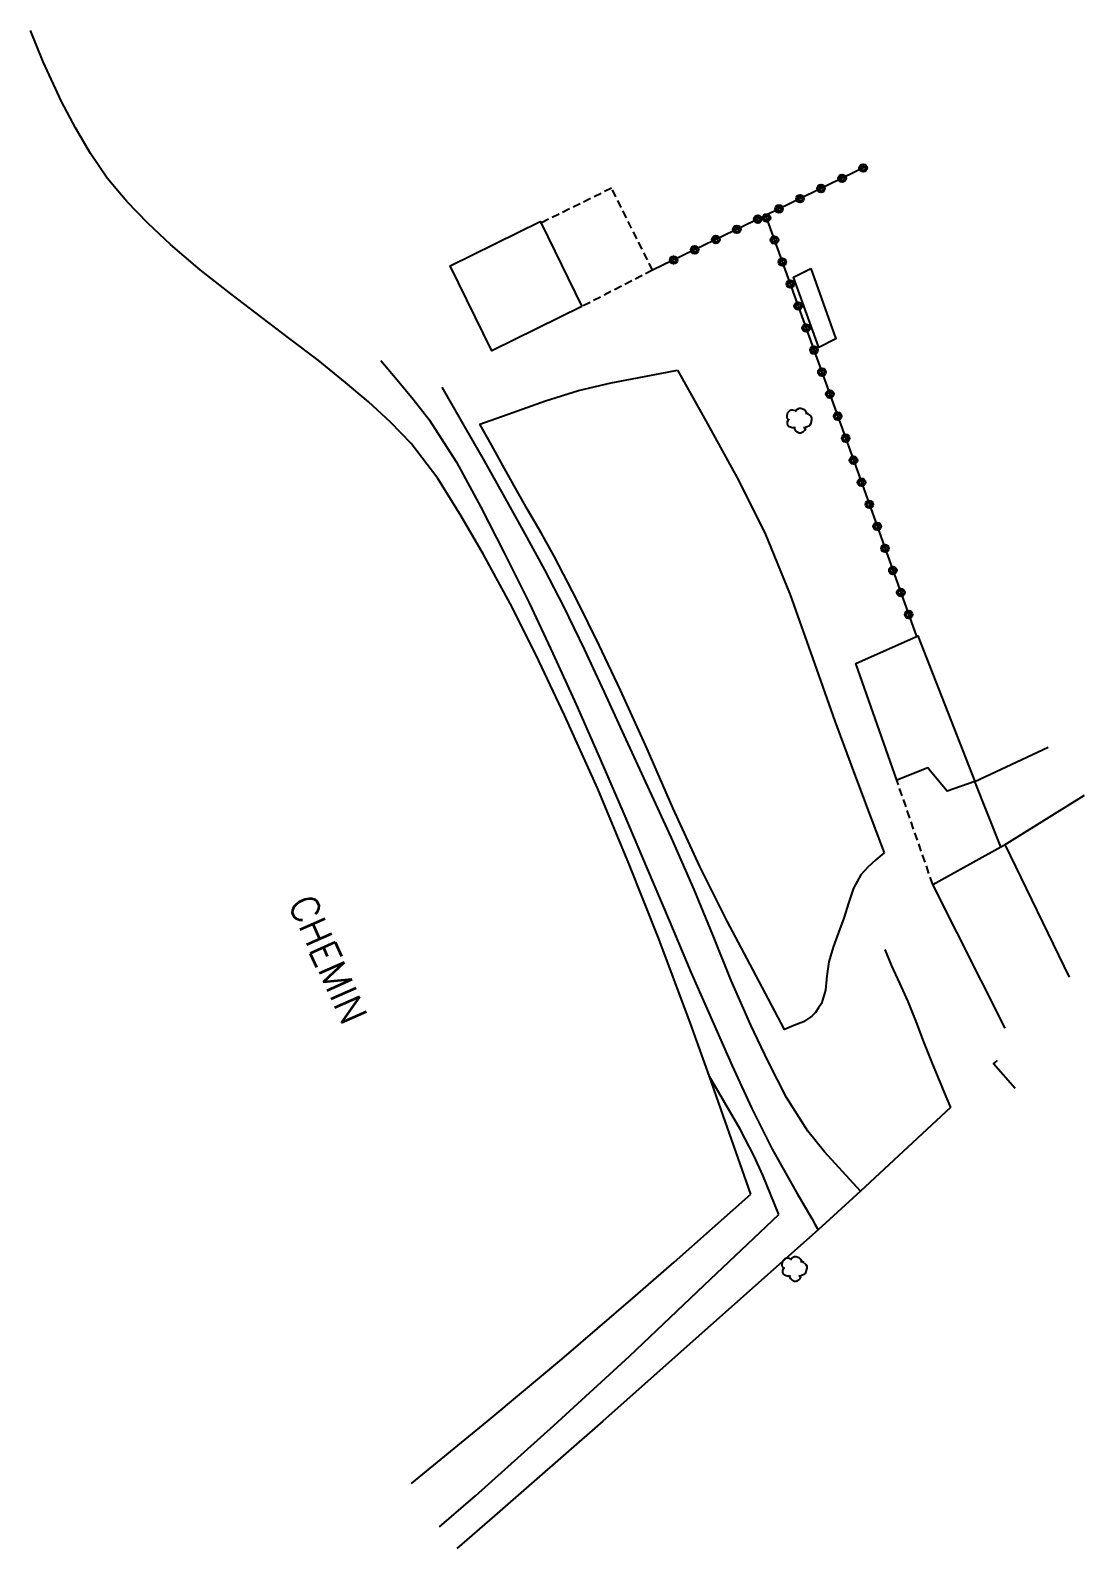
# Model space of a CAD drawing. Header units: millimetres. Extents: x 132999 to 134001, y 129000 to 130000.
# Drawn here: x 133339.8 to 133407.3, y 129003.8 to 129101.1 of the extents above; entities that cross this region are included whole.
import ezdxf

# ---------------------------------------------------------------- set-up
doc = ezdxf.new("R2010")
doc.units = ezdxf.units.MM
doc.linetypes.add('DASHED', pattern=[0.75, 0.5, -0.25])
doc.layers.get('0').update_dxf_attribs({"linetype": 'CONTINUOUS'})
for name, color, linetype in [('W0014', 7, 'CONTINUOUS'), ('W0017', 7, 'CONTINUOUS'), ('W0071', 7, 'CONTINUOUS'), ('W0101', 7, 'CONTINUOUS'), ('W0104', 1, 'CONTINUOUS'), ('W0112', 1, 'DASHED'), ('W0211', 2, 'CONTINUOUS'), ('W0300', 7, 'CONTINUOUS'), ('W0323', 7, 'CONTINUOUS'), ('W0330', 7, 'CONTINUOUS'), ('W0989', 7, 'CONTINUOUS'), ('W1102', 7, 'CONTINUOUS')]:
    doc.layers.add(name, color=color, linetype=linetype)
doc.styles.get("Standard").update_dxf_attribs({"font": 'romans.shx', "width": 0.85})

# ---------------------------------------------------------------- blocks, each defined once
blk = doc.blocks.new('T300')
for p, q in [((-0.8, 0.514), (-0.857, 0.343)), ((-0.857, 0.343), (-0.857, 0.171)), ((-0.857, 0.171), (-0.743, 0.057)), ((-0.686, 0.629), (-0.8, 0.514)), ((-0.8, -0.057), (-0.743, 0.057)), ((-0.743, 0.057), (-0.686, 0.114)), ((-0.571, 0.686), (-0.686, 0.629)), ((-0.457, 0.686), (-0.571, 0.686)), ((-0.286, 0.629), (-0.457, 0.686)), ((-0.286, 0.629), (-0.171, 0.743)), ((-0.229, 0.571), (-0.286, 0.629)), ((-0.171, 0.743), (-0.057, 0.8)), ((-0.057, 0.8), (0.057, 0.8)), ((0.057, 0.8), (0.229, 0.743)), ((0.229, 0.743), (0.343, 0.629)), ((0.343, 0.629), (0.4, 0.514)), ((0.457, 0.457), (0.343, 0.457)), ((0.4, 0.514), (0.4, 0.457)), ((0.571, 0.4), (0.457, 0.457)), ((0.571, 0.4), (0.686, 0.286)), ((0.686, 0.286), (0.743, 0.171)), ((0.743, 0.057), (0.686, -0.171)), ((0.743, 0.171), (0.743, 0.057)), ((-0.8, -0.171), (-0.8, -0.057)), ((-0.8, -0.229), (-0.8, -0.171)), ((-0.743, -0.343), (-0.8, -0.229)), ((-0.686, -0.4), (-0.743, -0.343)), ((-0.514, -0.457), (-0.686, -0.4)), ((-0.4, -0.457), (-0.514, -0.457)), ((-0.4, -0.457), (-0.343, -0.457)), ((-0.343, -0.457), (-0.343, -0.4)), ((-0.343, -0.514), (-0.343, -0.457)), ((-0.286, -0.629), (-0.343, -0.514)), ((-0.171, -0.743), (-0.286, -0.629)), ((-0.057, -0.8), (-0.171, -0.743)), ((0.057, -0.8), (-0.057, -0.8)), ((0.171, -0.743), (0.057, -0.8)), ((0.229, -0.686), (0.171, -0.743)), ((0.286, -0.457), (0.229, -0.457)), ((0.286, -0.629), (0.229, -0.686)), ((0.457, -0.4), (0.286, -0.457)), ((0.343, -0.514), (0.286, -0.629)), ((0.343, -0.514), (0.343, -0.457)), ((0.571, -0.343), (0.457, -0.4)), ((0.629, -0.286), (0.571, -0.343)), ((0.686, -0.171), (0.629, -0.286))]:
    blk.add_line(p, q)
blk = doc.blocks.new('t323o')
at = {"color": 0, "linetype": 'Continuous'}
for radius in [0.25, 0.15]:
    blk.add_circle((0, 0), radius, dxfattribs=at)

msp = doc.modelspace()

# ---------------------------------------------------------------- linework, layer by layer
at = {"layer": 'W0014'}
for points in [[(133401.718, 129035.049), (133401.718, 129035.049), (133401.718, 129035.049), (133401.718, 129035.049), (133401.718, 129035.049), (133401.504, 129034.87), (133402.882, 129033.286)], [(133398.74, 129032.048), (133392.98, 129026.689), (133390.268, 129024.213), (133383.37, 129018.084), (133376.471, 129011.955), (133369.521, 129005.886), (133367.103, 129003.78)]]:
    msp.add_lwpolyline(points, dxfattribs=at)
at = {"layer": 'W0017'}
msp.add_lwpolyline([(133394.529, 129042.186), (133394.941, 129041.169), (133395.48, 129040.013), (133395.998, 129038.848), (133396.519, 129037.562), (133397.014, 129036.265), (133397.52, 129034.972), (133397.923, 129033.996), (133398.331, 129033.022), (133398.74, 129032.048)], dxfattribs=at)
at = {"layer": 'W0071'}
for points in [[(133362.238, 129079.93), (133363.277, 129078.684), (133364.316, 129077.437), (133365.305, 129076.157), (133367.073, 129073.41), (133368.639, 129070.525), (133370.138, 129067.605), (133371.742, 129064.393), (133373.267, 129061.14), (133374.754, 129057.87), (133376.297, 129054.375), (133377.799, 129050.862), (133379.297, 129047.347), (133380.702, 129044.04), (133382.104, 129040.731), (133383.545, 129037.44), (133384.755, 129034.732), (133385.992, 129032.035), (133387.318, 129029.385), (133388.072, 129028.012), (133388.851, 129026.651), (133389.638, 129025.295), (133389.848, 129024.934), (133390.058, 129024.574), (133390.268, 129024.213)], [(133392.98, 129026.689), (133391.826, 129027.951), (133390.672, 129029.213), (133389.603, 129030.534), (133388.233, 129032.7), (133387.054, 129034.998), (133385.944, 129037.33), (133384.677, 129040.199), (133383.512, 129043.116), (133382.319, 129046.022), (133380.852, 129049.331), (133379.348, 129052.623), (133377.83, 129055.909), (133376.564, 129058.673), (133375.287, 129061.433), (133373.957, 129064.165), (133372.739, 129066.505), (133371.482, 129068.824), (133370.205, 129071.133), (133368.869, 129073.504), (133367.513, 129075.864), (133366.157, 129078.224)]]:
    msp.add_lwpolyline(points, dxfattribs=at)
at = {"layer": 'W0101'}
for points in [[(133402.245, 129048.912), (133402.344, 129048.967), (133407.339, 129052.077)], [(133402.247, 129037.139), (133397.603, 129046.349), (133401.964, 129048.757), (133402.245, 129048.912)]]:
    msp.add_lwpolyline(points, dxfattribs=at)
at = {"layer": 'W0104'}
for points in [[(133375.126, 129083.379), (133369.354, 129080.546), (133366.677, 129086.002), (133372.449, 129088.835), (133372.499, 129088.734)], [(133389.786, 129085.811), (133391.403, 129081.305), (133390.298, 129080.754), (133388.681, 129085.26)], [(133400.301, 129052.939), (133398.537, 129052.32), (133397.44, 129053.637), (133397.296, 129053.81), (133395.299, 129053.028), (133392.674, 129060.507), (133396.563, 129062.232), (133396.647, 129062.269)]]:
    msp.add_lwpolyline(points, close=True, dxfattribs=at)
msp.add_lwpolyline([(133401.964, 129048.757), (133400.301, 129052.939), (133404.994, 129055.134)], dxfattribs=at)
at = {"layer": 'W0112'}
for points in [[(133379.65, 129085.713), (133377.021, 129090.968), (133372.499, 129088.734)], [(133379.65, 129085.713), (133375.126, 129083.379)], [(133397.603, 129046.349), (133395.299, 129053.028)]]:
    msp.add_lwpolyline(points, dxfattribs=at)
at = {"layer": 'W0211'}
for points in [[(133387.73, 129025.197), (133387.219, 129026.451), (133386.707, 129027.704), (133386.158, 129028.939), (133385.255, 129030.662), (133384.274, 129032.346), (133383.292, 129034.03)], [(133365.984, 129005.167), (133368.293, 129007.164), (133373.328, 129011.662), (133378.175, 129016.122), (133382.952, 129020.66), (133387.73, 129025.197)]]:
    msp.add_lwpolyline(points, dxfattribs=at)
at = {"layer": 'W0323'}
for points in [[(133393.385, 129092.374), (133386.896, 129089.227), (133379.65, 129085.713)], [(133386.896, 129089.227), (133392.97, 129072.304), (133396.563, 129062.232)]]:
    msp.add_lwpolyline(points, dxfattribs=at)
at = {"layer": 'W0330'}
for points in [[(133385.945, 129026.499), (133384.018, 129031.969), (133383.292, 129034.03), (133382.09, 129037.439), (133380.059, 129042.869), (133378.138, 129047.685), (133376.135, 129052.469), (133374.008, 129057.196), (133372.366, 129060.672), (133370.656, 129064.117), (133368.808, 129067.483), (133367.385, 129069.948), (133365.886, 129072.37), (133364.176, 129074.614), (133362.853, 129075.983), (133361.433, 129077.271), (133359.979, 129078.519), (133358.215, 129079.941), (133356.402, 129081.305), (133354.597, 129082.68), (133352.619, 129084.203), (133350.651, 129085.739), (133348.764, 129087.364), (133347.333, 129088.713), (133345.952, 129090.118), (133344.692, 129091.614), (133343.623, 129093.185), (133342.668, 129094.841), (133341.773, 129096.529), (133340.592, 129099.058), (133339.773, 129101.083)], [(133394.482, 129048.37), (133393.963, 129047.914), (133393.444, 129047.458), (133392.992, 129046.957), (133392.529, 129046.1), (133392.207, 129045.148), (133391.9, 129044.19), (133391.558, 129043.266), (133391.23, 129042.337), (133390.952, 129041.395), (133390.826, 129040.485), (133390.742, 129039.564), (133390.472, 129038.725), (133390.289, 129038.431), (133390.08, 129038.15), (133389.846, 129037.897), (133389.32, 129037.549), (133388.71, 129037.303), (133388.101, 129037.057), (133386.271, 129040.528), (133384.44, 129043.999), (133382.675, 129047.501), (133380.953, 129051.251), (133379.302, 129055.036), (133377.6, 129058.796), (133376.229, 129061.68), (133374.827, 129064.548), (133373.353, 129067.379), (133372.508, 129068.887), (133371.642, 129070.383), (133370.783, 129071.883), (133370.048, 129073.202), (133369.319, 129074.524), (133368.589, 129075.846), (133370.685, 129076.599), (133372.781, 129077.351), (133374.903, 129078.011), (133377.002, 129078.502), (133379.124, 129078.906), (133381.247, 129079.31)], [(133381.247, 129079.31), (133383.164, 129075.86), (133385.081, 129072.409), (133386.841, 129068.888), (133388.462, 129064.917), (133389.896, 129060.863), (133391.333, 129056.809), (133392.382, 129053.996), (133393.432, 129051.183), (133394.482, 129048.37)], [(133364.189, 129007.944), (133364.226, 129007.974), (133369.053, 129011.919), (133373.832, 129015.922), (133378.565, 129019.98), (133381.034, 129022.143), (133383.489, 129024.321), (133385.945, 129026.499)]]:
    msp.add_lwpolyline(points, dxfattribs=at)
at = {"layer": 'W1102'}
msp.add_lwpolyline([(133406.363, 129040.413), (133402.245, 129048.912)], dxfattribs=at)

# ---------------------------------------------------------------- block references
at = {"layer": 'W0300', "rotation": 359.9999899820874}
for p in [(133389.101, 129076.066), (133388.794, 129021.702)]:
    msp.add_blockref('T300', p, dxfattribs=at)
at = {"layer": 'W0323'}
for p, rotation in [((133391.797, 129091.603), 205.8674959809411), ((133393.147, 129092.258), 205.8674959809411), ((133390.447, 129090.949), 205.8674959809411), ((133387.748, 129089.64), 205.8674959809411), ((133389.098, 129090.295), 205.8674959809411), ((133386.398, 129088.986), 205.8714007439646), ((133386.955, 129089.064), 289.7440680729288), ((133383.699, 129087.677), 205.8714007439646), ((133385.049, 129088.331), 205.8714007439646), ((133387.461, 129087.652), 289.7440680729288), ((133382.349, 129087.022), 205.8714007439646), ((133381, 129086.368), 205.8714007439646), ((133387.968, 129086.24), 289.7440680729288), ((133388.475, 129084.828), 289.7440680729288), ((133388.982, 129083.416), 289.7440680729288), ((133389.488, 129082.004), 289.7440680729288), ((133389.995, 129080.593), 289.7440680729288), ((133390.502, 129079.181), 289.7440680729288), ((133391.009, 129077.769), 289.7440680729288), ((133391.515, 129076.357), 289.7440680729288), ((133392.022, 129074.945), 289.7440680729288), ((133392.529, 129073.534), 289.7440680729288), ((133393.035, 129072.122), 289.6329201619856), ((133393.539, 129070.709), 289.6329201619856), ((133394.043, 129069.296), 289.6329201619856), ((133394.547, 129067.883), 289.6329201619856), ((133395.051, 129066.47), 289.6329201619856), ((133395.555, 129065.058), 289.6329201619856), ((133396.059, 129063.645), 289.6329201619856)]:
    msp.add_blockref('t323o', p, dxfattribs=dict(at, rotation=rotation))

# ---------------------------------------------------------------- texts
at = {"layer": 'W0989'}
msp.add_text('CHEMIN', height=1.75, rotation=293.98682, dxfattribs=at).set_placement((133356.279, 129045.152))

doc.saveas('drawing.dxf')
